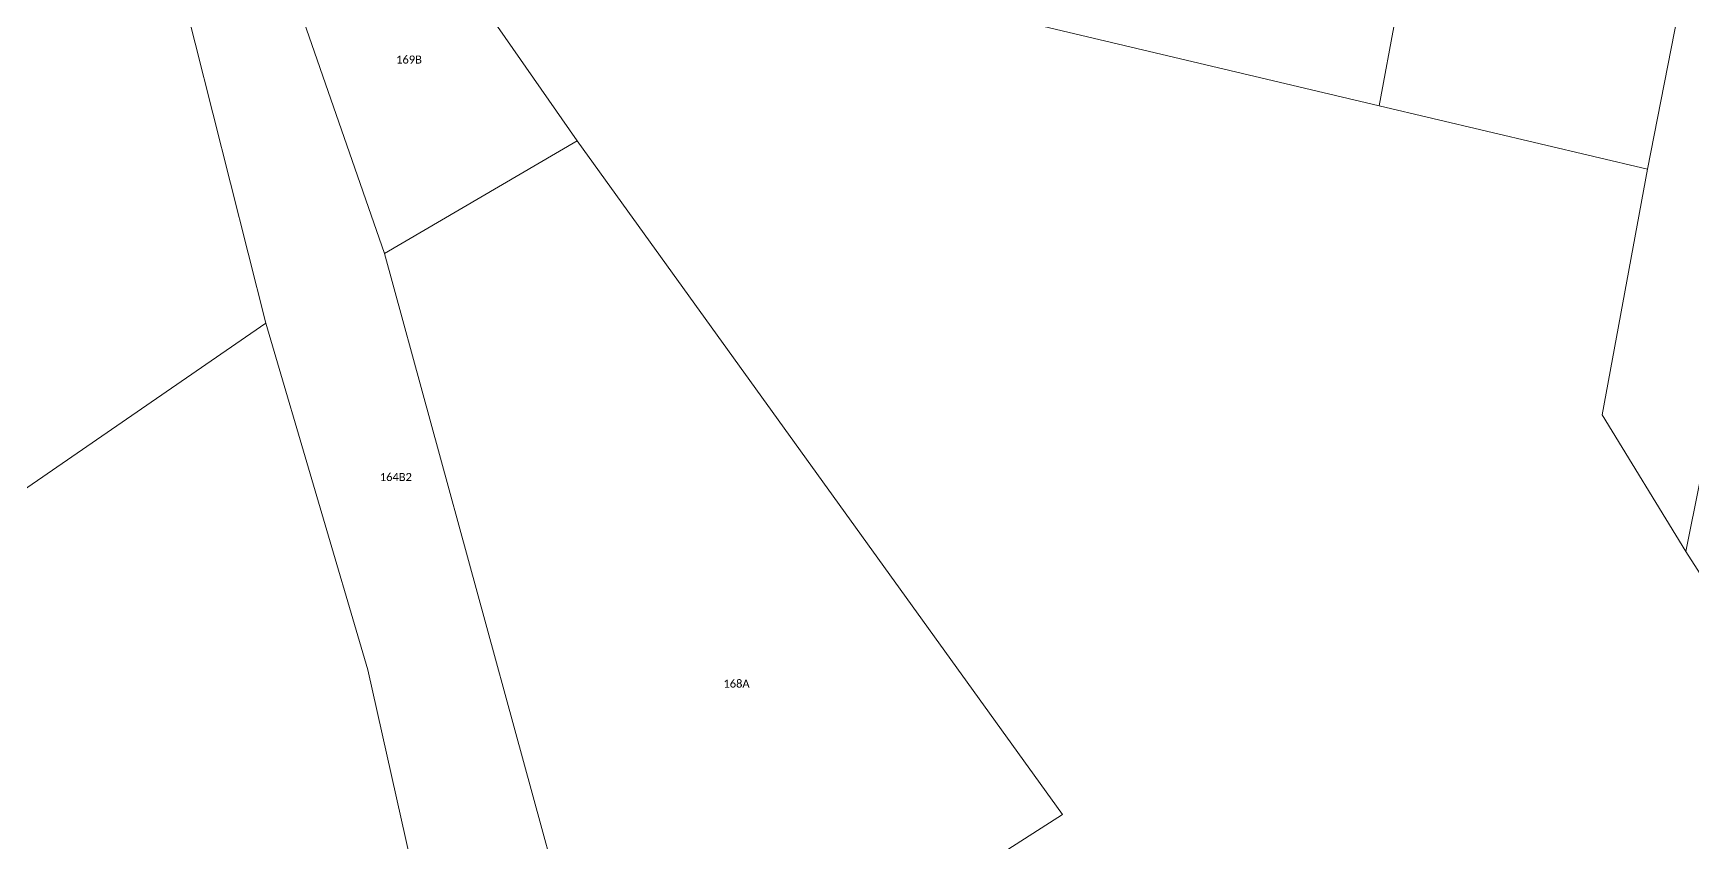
# Model space of a CAD drawing. Header units: metres. Extents: x 113120 to 240396, y 120329 to 242116.
# Drawn here: x 116794.5 to 116960.4, y 121497.3 to 121578.2 of the extents above; entities that cross this region are included whole.
import ezdxf

# ---------------------------------------------------------------- set-up
doc = ezdxf.new("R2010")
doc.units = ezdxf.units.M
doc.header["$LTSCALE"] = 3
doc.layers.add('Bpn_CaPa', color=78, linetype='Continuous', lineweight=0)
doc.layers.add('Bpt_CaNu', color=7, linetype='Continuous', lineweight=0)
doc.styles.add('Legend', font='')
doc.styles.get('Legend').set_extended_font_data('Calibri')

msp = doc.modelspace()

# ---------------------------------------------------------------- linework, layer by layer
at = {"layer": 'Bpn_CaPa'}
for points in [[(116935.61, 121606.18), (116936.76, 121605.94), (116935.8, 121601.55), (116954.13, 121597.82), (116955.08, 121602.21), (116953.14, 121602.61), (116958.74, 121630.24), (116960.26, 121637.74), (116961.94, 121646.06), (116963.06, 121651.59), (116963.32, 121652.86), (116972.82, 121650.89), (116971.52, 121644.29), (116969.03, 121631.59), (116955.89, 121564.62), (116929.06, 121570.94), (116935.61, 121606.18)], [(116959.71, 121526.4), (116951.37, 121540.08), (116955.89, 121564.62), (116969.03, 121631.59), (116971.52, 121644.29), (116972.82, 121650.89), (116978.54, 121649.71), (116978.17, 121648.1), (116983.97, 121646.86), (116980.2, 121628.39), (116978.9, 121621.92), (116977.69, 121615.79), (116959.71, 121526.4)], [(116965.44, 121517.48), (116959.71, 121526.4), (116977.69, 121615.79), (116978.9, 121621.92), (116980.2, 121628.39), (116983.97, 121646.86), (116984.23, 121648.52), (116990.91, 121647.14), (116990.58, 121645.45), (116988.63, 121635.6), (116987.63, 121630.53), (116986.58, 121625.18), (116965.44, 121517.48)], [(116848.89, 121567.46), (116829.63, 121556.21), (116812.69, 121604.9), (116814.63, 121606.32), (116818.53, 121596.98), (116830.12, 121594.42), (116848.89, 121567.46)], [(116779.43, 121583.07), (116796.66, 121594.93), (116803.52, 121599.66), (116805.51, 121601.03), (116808.93, 121584.24), (116817.78, 121549.22), (116769.09, 121515.72), (116740.86, 121555.71), (116779.43, 121583.07)], [(116852.8, 121471.58), (116829.63, 121556.21), (116848.89, 121567.46), (116897.39, 121500.12), (116852.8, 121471.58)]]:
    msp.add_lwpolyline(points, close=True, dxfattribs=at)
for points in [[(116935.61, 121606.18), (116929.06, 121570.94), (116870.62, 121584.81)], [(116812.69, 121604.9), (116829.63, 121556.21), (116852.8, 121471.58)], [(116837.49, 121472.06), (116827.97, 121514.6), (116817.78, 121549.22), (116808.93, 121584.24)], [(116694.16, 121464.53), (116769.09, 121515.72), (116817.78, 121549.22), (116827.97, 121514.6), (116837.49, 121472.06)]]:
    msp.add_lwpolyline(points, dxfattribs=at)

# ---------------------------------------------------------------- texts
at = {"layer": 'Bpt_CaNu', "char_height": 0.8, "attachment_point": 7, "style": 'Legend'}
for s, insert in [('169B', (116830.79, 121575.17)), ('164B2', (116829.16, 121533.45)), ('168A', (116863.51, 121512.8))]:
    msp.add_mtext(s, dxfattribs=dict(at, insert=insert))

doc.saveas('drawing.dxf')
